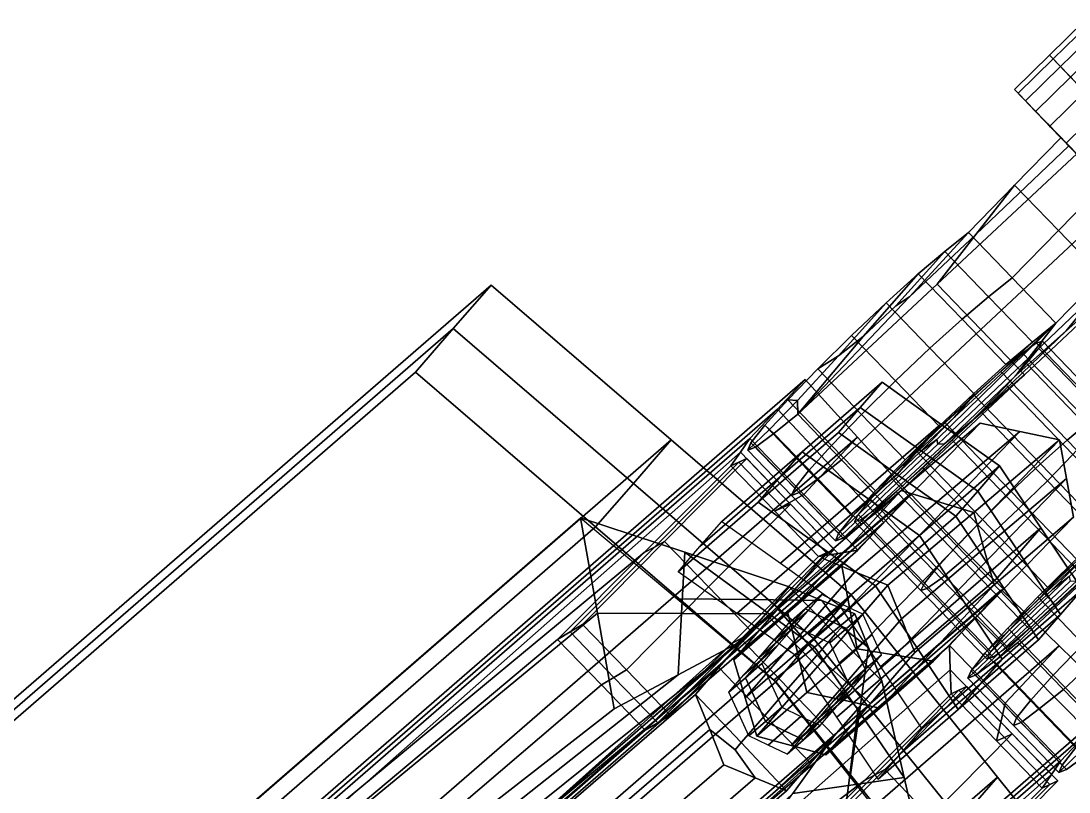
# Model space of a CAD drawing. Extents: x -1.38 to 1.31, y -1.39 to 1.48.
# Drawn here: x -0.6157 to -0.3009, y -0.3964 to -0.1646 of the extents above; entities that cross this region are included whole.
import ezdxf

# ---------------------------------------------------------------- set-up
doc = ezdxf.new("R2010")
doc.units = 0

msp = doc.modelspace()

# ---------------------------------------------------------------- linework, layer by layer
for points in [[(-0.30339, -0.17832, 0.82628), (-0.30671, -0.1749, 0.84964), (-0.29617, -0.16459, 0.84964), (-0.29286, -0.16802, 0.82628)], [(-0.30564, -0.17602, 0.87344), (-0.29511, -0.16572, 0.87344), (-0.29617, -0.16459, 0.84964), (-0.30671, -0.1749, 0.84964)], [(-0.30564, -0.17602, 0.87344), (-0.30041, -0.18147, 0.89605), (-0.28987, -0.17116, 0.89605), (-0.29511, -0.16572, 0.87344)], [(-0.30339, -0.17832, 0.82628), (-0.29286, -0.16802, 0.82628), (-0.28552, -0.1756, 0.8049), (-0.29606, -0.18591, 0.8049)], [(-0.30339, -0.17832, 0.82628), (-0.31393, -0.18862, 0.82628), (-0.31725, -0.1852, 0.84964), (-0.30671, -0.1749, 0.84964)], [(-0.30564, -0.17602, 0.87344), (-0.30671, -0.1749, 0.84964), (-0.31725, -0.1852, 0.84964), (-0.31618, -0.18633, 0.87344)], [(-0.30564, -0.17602, 0.87344), (-0.31618, -0.18633, 0.87344), (-0.31094, -0.19177, 0.89605), (-0.30041, -0.18147, 0.89605)], [(-0.30339, -0.17832, 0.82628), (-0.29606, -0.18591, 0.8049), (-0.30659, -0.19621, 0.8049), (-0.31393, -0.18862, 0.82628)], [(-0.29122, -0.191, 0.91588), (-0.30041, -0.18147, 0.89605), (-0.31094, -0.19177, 0.89605), (-0.30176, -0.20131, 0.91588)], [(-0.31127, -0.19141, 0.87205), (-0.31618, -0.18633, 0.87344), (-0.31725, -0.1852, 0.84964), (-0.31226, -0.19037, 0.85013)], [(-0.3092, -0.19352, 0.82861), (-0.31226, -0.19037, 0.85013), (-0.31725, -0.1852, 0.84964), (-0.31393, -0.18862, 0.82628)], [(-0.31127, -0.19141, 0.87205), (-0.30645, -0.19642, 0.89288), (-0.31094, -0.19177, 0.89605), (-0.31618, -0.18633, 0.87344)], [(-0.3092, -0.19352, 0.82861), (-0.31393, -0.18862, 0.82628), (-0.30659, -0.19621, 0.8049), (-0.30245, -0.20051, 0.80891)], [(-0.28507, -0.19728, 0.78705), (-0.29561, -0.20758, 0.78705), (-0.30659, -0.19621, 0.8049), (-0.29606, -0.18591, 0.8049)], [(-0.31127, -0.19141, 0.87205), (-0.31226, -0.19037, 0.85013), (-0.30727, -0.19554, 0.85062), (-0.30637, -0.19649, 0.87067)], [(-0.3092, -0.19352, 0.82861), (-0.30448, -0.19842, 0.83094), (-0.30727, -0.19554, 0.85062), (-0.31226, -0.19037, 0.85013)], [(-0.31127, -0.19141, 0.87205), (-0.30637, -0.19649, 0.87067), (-0.30196, -0.20107, 0.88972), (-0.30645, -0.19642, 0.89288)], [(-0.29799, -0.20521, 0.91115), (-0.30176, -0.20131, 0.91588), (-0.31094, -0.19177, 0.89605), (-0.30645, -0.19642, 0.89288)], [(-0.29122, -0.191, 0.91588), (-0.30176, -0.20131, 0.91588), (-0.28937, -0.21416, 0.93169), (-0.27883, -0.20385, 0.93169)], [(-0.3092, -0.19352, 0.82861), (-0.30245, -0.20051, 0.80891), (-0.2983, -0.20481, 0.81293), (-0.30448, -0.19842, 0.83094)], [(-0.29134, -0.21203, 0.82006), (-0.29225, -0.2111, 0.84266), (-0.30727, -0.19554, 0.85062), (-0.30448, -0.19842, 0.83094)], [(-0.29039, -0.21305, 0.86615), (-0.30637, -0.19649, 0.87067), (-0.30727, -0.19554, 0.85062), (-0.29225, -0.2111, 0.84266)], [(-0.29233, -0.21099, 0.79247), (-0.30245, -0.20051, 0.80891), (-0.30659, -0.19621, 0.8049), (-0.29561, -0.20758, 0.78705)], [(-0.29799, -0.20521, 0.91115), (-0.30645, -0.19642, 0.89288), (-0.30196, -0.20107, 0.88972), (-0.29422, -0.20911, 0.90642)], [(-0.29039, -0.21305, 0.86615), (-0.28597, -0.21765, 0.88891), (-0.30196, -0.20107, 0.88972), (-0.30637, -0.19649, 0.87067)], [(-0.32882, -0.22881, 0.8554), (-0.3172, -0.21394, 0.89402), (-0.30329, -0.19971, 0.9026), (-0.30093, -0.20212, 0.8531)], [(-0.30403, -0.22758, 0.89531), (-0.29013, -0.21335, 0.90389), (-0.30329, -0.19971, 0.9026), (-0.3172, -0.21394, 0.89402)], [(-0.29134, -0.21203, 0.82006), (-0.30448, -0.19842, 0.83094), (-0.2983, -0.20481, 0.81293), (-0.28905, -0.21439, 0.79789)], [(-0.29233, -0.21099, 0.79247), (-0.28905, -0.21439, 0.79789), (-0.2983, -0.20481, 0.81293), (-0.30245, -0.20051, 0.80891)], [(-0.27921, -0.22467, 0.90935), (-0.29422, -0.20911, 0.90642), (-0.30196, -0.20107, 0.88972), (-0.28597, -0.21765, 0.88891)], [(-0.29799, -0.20521, 0.91115), (-0.28658, -0.21705, 0.92571), (-0.28937, -0.21416, 0.93169), (-0.30176, -0.20131, 0.91588)], [(-0.32882, -0.22881, 0.8554), (-0.30093, -0.20212, 0.8531), (-0.29856, -0.20453, 0.8036), (-0.34045, -0.24368, 0.81679)], [(-0.32731, -0.2573, 0.81795), (-0.34045, -0.24368, 0.81679), (-0.29856, -0.20453, 0.8036), (-0.28545, -0.21812, 0.80463)], [(-0.32882, -0.22881, 0.8554), (-0.34879, -0.2475, 0.86142), (-0.3311, -0.22817, 0.88543), (-0.3172, -0.21394, 0.89402)], [(-0.30403, -0.22758, 0.89531), (-0.3172, -0.21394, 0.89402), (-0.3311, -0.22817, 0.88543), (-0.31794, -0.24181, 0.88672)], [(-0.30403, -0.22758, 0.89531), (-0.29087, -0.24122, 0.8966), (-0.27697, -0.22699, 0.90518), (-0.29013, -0.21335, 0.90389)], [(-0.32731, -0.2573, 0.81795), (-0.28545, -0.21812, 0.80463), (-0.27234, -0.23171, 0.80565), (-0.31418, -0.27092, 0.81911)], [(-0.32882, -0.22881, 0.8554), (-0.34045, -0.24368, 0.81679), (-0.38233, -0.28284, 0.82998), (-0.34879, -0.2475, 0.86142)], [(-0.3529, -0.2502, 0.87484), (-0.33819, -0.23388, 0.89727), (-0.3311, -0.22817, 0.88543), (-0.34879, -0.2475, 0.86142)], [(-0.32503, -0.24752, 0.89856), (-0.31794, -0.24181, 0.88672), (-0.3311, -0.22817, 0.88543), (-0.33819, -0.23388, 0.89727)], [(-0.30403, -0.22758, 0.89531), (-0.31794, -0.24181, 0.88672), (-0.30478, -0.25545, 0.88802), (-0.29087, -0.24122, 0.8966)], [(-0.29209, -0.24601, 0.85786), (-0.30174, -0.25773, 0.83199), (-0.27234, -0.23171, 0.80565), (-0.27465, -0.22935, 0.85542)], [(-0.32824, -0.28334, 0.83186), (-0.31418, -0.27092, 0.81911), (-0.27234, -0.23171, 0.80565), (-0.30174, -0.25773, 0.83199)], [(-0.3529, -0.2502, 0.87484), (-0.36265, -0.25946, 0.87629), (-0.34613, -0.2406, 0.90723), (-0.33819, -0.23388, 0.89727)], [(-0.32503, -0.24752, 0.89856), (-0.33819, -0.23388, 0.89727), (-0.34613, -0.2406, 0.90723), (-0.33297, -0.25424, 0.90852)], [(-0.37008, -0.26521, 0.89122), (-0.35578, -0.24931, 0.91343), (-0.34613, -0.2406, 0.90723), (-0.36265, -0.25946, 0.87629)], [(-0.34262, -0.26296, 0.91472), (-0.33297, -0.25424, 0.90852), (-0.34613, -0.2406, 0.90723), (-0.35578, -0.24931, 0.91343)], [(-0.32503, -0.24752, 0.89856), (-0.31187, -0.26117, 0.89986), (-0.30478, -0.25545, 0.88802), (-0.31794, -0.24181, 0.88672)], [(-0.29209, -0.24601, 0.85786), (-0.29087, -0.24122, 0.8966), (-0.30478, -0.25545, 0.88802), (-0.31286, -0.26578, 0.86109)], [(-0.76222, -0.49693, 1.33253), (-0.75086, -0.48386, 1.35492), (-0.47444, -0.24397, 1.0746), (-0.48579, -0.25704, 1.0522)], [(-0.69945, -0.53286, 1.3711), (-0.42035, -0.29055, 1.08804), (-0.47444, -0.24397, 1.0746), (-0.75086, -0.48386, 1.35492)], [(-0.4317, -0.30362, 1.06564), (-0.48579, -0.25704, 1.0522), (-0.47444, -0.24397, 1.0746), (-0.42035, -0.29055, 1.08804)], [(-0.32731, -0.2573, 0.81795), (-0.36917, -0.29648, 0.83128), (-0.38233, -0.28284, 0.82998), (-0.34045, -0.24368, 0.81679)], [(-0.3529, -0.2502, 0.87484), (-0.34879, -0.2475, 0.86142), (-0.38233, -0.28284, 0.82998), (-0.36265, -0.25946, 0.87629)], [(-0.32503, -0.24752, 0.89856), (-0.33297, -0.25424, 0.90852), (-0.31981, -0.26788, 0.90982), (-0.31187, -0.26117, 0.89986)], [(-0.29209, -0.24601, 0.85786), (-0.31286, -0.26578, 0.86109), (-0.31677, -0.27106, 0.84486), (-0.30174, -0.25773, 0.83199)], [(-0.37008, -0.26521, 0.89122), (-0.37635, -0.26921, 0.9129), (-0.36617, -0.25915, 0.91546), (-0.35578, -0.24931, 0.91343)], [(-0.34262, -0.26296, 0.91472), (-0.35578, -0.24931, 0.91343), (-0.36617, -0.25915, 0.91546), (-0.35301, -0.27279, 0.91675)], [(-0.34262, -0.26296, 0.91472), (-0.32945, -0.2766, 0.91602), (-0.31981, -0.26788, 0.90982), (-0.33297, -0.25424, 0.90852)], [(-0.76222, -0.49693, 1.33253), (-0.48579, -0.25704, 1.0522), (-0.49715, -0.27012, 1.02981), (-0.77358, -0.51001, 1.31014)], [(-0.4317, -0.30362, 1.06564), (-0.44306, -0.3167, 1.04325), (-0.49715, -0.27012, 1.02981), (-0.48579, -0.25704, 1.0522)], [(-0.32731, -0.2573, 0.81795), (-0.31418, -0.27092, 0.81911), (-0.35601, -0.31012, 0.83257), (-0.36917, -0.29648, 0.83128)], [(-0.34553, -0.2941, 0.89499), (-0.34057, -0.29038, 0.8838), (-0.30478, -0.25545, 0.88802), (-0.33534, -0.28376, 0.90033)], [(-0.34027, -0.29179, 0.86589), (-0.31286, -0.26578, 0.86109), (-0.30478, -0.25545, 0.88802), (-0.34057, -0.29038, 0.8838)], [(-0.32824, -0.28334, 0.83186), (-0.30174, -0.25773, 0.83199), (-0.31677, -0.27106, 0.84486), (-0.33828, -0.29166, 0.84674)], [(-0.33095, -0.27883, 0.90767), (-0.33534, -0.28376, 0.90033), (-0.30478, -0.25545, 0.88802), (-0.31187, -0.26117, 0.89986)], [(-0.37008, -0.26521, 0.89122), (-0.36265, -0.25946, 0.87629), (-0.38233, -0.28284, 0.82998), (-0.38242, -0.2787, 0.87455)], [(-0.36319, -0.28285, 0.91419), (-0.35301, -0.27279, 0.91675), (-0.36617, -0.25915, 0.91546), (-0.37635, -0.26921, 0.9129)], [(-0.33095, -0.27883, 0.90767), (-0.31187, -0.26117, 0.89986), (-0.31981, -0.26788, 0.90982), (-0.32945, -0.2766, 0.91602)], [(-0.29066, -0.28208, 0.88573), (-0.28891, -0.28154, 0.87363), (-0.30884, -0.26088, 0.87168), (-0.31059, -0.26142, 0.88378)], [(-0.28999, -0.28371, 0.86164), (-0.30992, -0.26305, 0.85968), (-0.30884, -0.26088, 0.87168), (-0.28891, -0.28154, 0.87363)], [(-0.34262, -0.26296, 0.91472), (-0.35301, -0.27279, 0.91675), (-0.33985, -0.28643, 0.91804), (-0.32945, -0.2766, 0.91602)], [(-0.29066, -0.28208, 0.88573), (-0.31059, -0.26142, 0.88378), (-0.31487, -0.2645, 0.89482), (-0.29494, -0.28516, 0.89678)], [(-0.28999, -0.28371, 0.86164), (-0.29366, -0.28827, 0.85089), (-0.31359, -0.26761, 0.84894), (-0.30992, -0.26305, 0.85968)], [(-0.37008, -0.26521, 0.89122), (-0.38242, -0.2787, 0.87455), (-0.38536, -0.27853, 0.90622), (-0.37635, -0.26921, 0.9129)], [(-0.34027, -0.29179, 0.86589), (-0.33828, -0.29166, 0.84674), (-0.31677, -0.27106, 0.84486), (-0.31286, -0.26578, 0.86109)], [(-0.30144, -0.29059, 0.90561), (-0.29494, -0.28516, 0.89678), (-0.31487, -0.2645, 0.89482), (-0.32137, -0.26993, 0.90365)], [(-0.72216, -0.55901, 1.32632), (-0.77358, -0.51001, 1.31014), (-0.49715, -0.27012, 1.02981), (-0.44306, -0.3167, 1.04325)], [(-0.36319, -0.28285, 0.91419), (-0.37635, -0.26921, 0.9129), (-0.38536, -0.27853, 0.90622), (-0.37219, -0.29217, 0.90752)], [(-0.30144, -0.29059, 0.90561), (-0.32137, -0.26993, 0.90365), (-0.32937, -0.27709, 0.90953), (-0.30944, -0.29775, 0.91148)], [(-0.29968, -0.29487, 0.84253), (-0.31961, -0.27421, 0.84057), (-0.31359, -0.26761, 0.84894), (-0.29366, -0.28827, 0.85089)], [(-0.59106, -0.45728, 1.11426), (-0.58402, -0.44955, 1.12425), (-0.38007, -0.2724, 0.91738), (-0.3884, -0.28126, 0.90871)], [(-0.56811, -0.46661, 1.12598), (-0.36439, -0.28967, 0.91935), (-0.38007, -0.2724, 0.91738), (-0.58402, -0.44955, 1.12425)], [(-0.37246, -0.2983, 0.91049), (-0.3884, -0.28126, 0.90871), (-0.38007, -0.2724, 0.91738), (-0.36439, -0.28967, 0.91935)], [(-0.38764, -0.30167, 1.04424), (-0.38106, -0.2941, 1.05721), (-0.35698, -0.27318, 1.03278), (-0.36356, -0.28075, 1.01982)], [(-0.36343, -0.30668, 1.06382), (-0.33935, -0.28576, 1.03939), (-0.35698, -0.27318, 1.03278), (-0.38106, -0.2941, 1.05721)], [(-0.34592, -0.29333, 1.02643), (-0.36356, -0.28075, 1.01982), (-0.35698, -0.27318, 1.03278), (-0.33935, -0.28576, 1.03939)], [(-0.36319, -0.28285, 0.91419), (-0.35003, -0.2965, 0.91549), (-0.33985, -0.28643, 0.91804), (-0.35301, -0.27279, 0.91675)], [(-0.32824, -0.28334, 0.83186), (-0.36317, -0.31589, 0.8446), (-0.35601, -0.31012, 0.83257), (-0.31418, -0.27092, 0.81911)], [(-0.33095, -0.27883, 0.90767), (-0.32945, -0.2766, 0.91602), (-0.33985, -0.28643, 0.91804), (-0.35003, -0.2965, 0.91549)], [(-0.29968, -0.29487, 0.84253), (-0.30737, -0.30279, 0.83724), (-0.3273, -0.28213, 0.83528), (-0.31961, -0.27421, 0.84057)], [(-0.37906, -0.29978, 0.89718), (-0.37219, -0.29217, 0.90752), (-0.38536, -0.27853, 0.90622), (-0.39222, -0.28614, 0.89589)], [(-0.39086, -0.28737, 0.86895), (-0.39222, -0.28614, 0.89589), (-0.38536, -0.27853, 0.90622), (-0.38242, -0.2787, 0.87455)], [(-0.39086, -0.28737, 0.86895), (-0.38242, -0.2787, 0.87455), (-0.38233, -0.28284, 0.82998), (-0.38949, -0.2886, 0.84201)], [(-0.33095, -0.27883, 0.90767), (-0.35003, -0.2965, 0.91549), (-0.35903, -0.30582, 0.90881), (-0.33534, -0.28376, 0.90033)], [(-0.31821, -0.306, 0.91367), (-0.30944, -0.29775, 0.91148), (-0.32937, -0.27709, 0.90953), (-0.33814, -0.28534, 0.91171)], [(-0.59106, -0.45728, 1.11426), (-0.3884, -0.28126, 0.90871), (-0.39674, -0.29013, 0.90003), (-0.5981, -0.46502, 1.10427)], [(-0.37246, -0.2983, 0.91049), (-0.38054, -0.30693, 0.90162), (-0.39674, -0.29013, 0.90003), (-0.3884, -0.28126, 0.90871)], [(-0.38764, -0.30167, 1.04424), (-0.36356, -0.28075, 1.01982), (-0.37013, -0.28832, 1.00685), (-0.39421, -0.30924, 1.03128)], [(-0.37633, -0.30225, 0.84331), (-0.38949, -0.2886, 0.84201), (-0.38233, -0.28284, 0.82998), (-0.36917, -0.29648, 0.83128)], [(-0.36319, -0.28285, 0.91419), (-0.37219, -0.29217, 0.90752), (-0.35903, -0.30582, 0.90881), (-0.35003, -0.2965, 0.91549)], [(-0.34592, -0.29333, 1.02643), (-0.3525, -0.3009, 1.01347), (-0.37013, -0.28832, 1.00685), (-0.36356, -0.28075, 1.01982)], [(-0.31604, -0.31129, 0.8357), (-0.33596, -0.29063, 0.83375), (-0.3273, -0.28213, 0.83528), (-0.30737, -0.30279, 0.83724)], [(-0.39086, -0.28737, 0.86895), (-0.39734, -0.29363, 0.86888), (-0.3964, -0.29138, 0.88305), (-0.39222, -0.28614, 0.89589)], [(-0.37906, -0.29978, 0.89718), (-0.39222, -0.28614, 0.89589), (-0.3964, -0.29138, 0.88305), (-0.38324, -0.30503, 0.88434)], [(-0.32824, -0.28334, 0.83186), (-0.33828, -0.29166, 0.84674), (-0.36871, -0.32003, 0.85733), (-0.36317, -0.31589, 0.8446)], [(-0.3683, -0.32413, 0.93976), (-0.35127, -0.30576, 0.96014), (-0.3275, -0.28545, 0.93218), (-0.34832, -0.30692, 0.91755)], [(-0.34553, -0.2941, 0.89499), (-0.33534, -0.28376, 0.90033), (-0.35903, -0.30582, 0.90881), (-0.3659, -0.31342, 0.89847)], [(-0.36343, -0.30668, 1.06382), (-0.3458, -0.31925, 1.07044), (-0.32172, -0.29834, 1.04601), (-0.33935, -0.28576, 1.03939)], [(-0.34038, -0.30907, 0.96438), (-0.3156, -0.28799, 0.93441), (-0.3275, -0.28545, 0.93218), (-0.35127, -0.30576, 0.96014)], [(-0.34121, -0.31443, 0.91604), (-0.34832, -0.30692, 0.91755), (-0.3275, -0.28545, 0.93218), (-0.3156, -0.28799, 0.93441)], [(-0.31821, -0.306, 0.91367), (-0.33814, -0.28534, 0.91171), (-0.3468, -0.29385, 0.91018), (-0.32687, -0.3145, 0.91214)], [(-0.34592, -0.29333, 1.02643), (-0.33935, -0.28576, 1.03939), (-0.32172, -0.29834, 1.04601), (-0.32829, -0.30591, 1.03304)], [(-0.30144, -0.29059, 0.90561), (-0.28151, -0.31125, 0.90756), (-0.27501, -0.30581, 0.89874), (-0.29494, -0.28516, 0.89678)], [(-0.39086, -0.28737, 0.86895), (-0.38949, -0.2886, 0.84201), (-0.39503, -0.29274, 0.85475), (-0.39734, -0.29363, 0.86888)], [(-0.37633, -0.30225, 0.84331), (-0.38187, -0.30638, 0.85604), (-0.39503, -0.29274, 0.85475), (-0.38949, -0.2886, 0.84201)], [(-0.37658, -0.32182, 1.03789), (-0.39421, -0.30924, 1.03128), (-0.37013, -0.28832, 1.00685), (-0.3525, -0.3009, 1.01347)], [(-0.34121, -0.31443, 0.91604), (-0.3156, -0.28799, 0.93441), (-0.3037, -0.29053, 0.93664), (-0.3341, -0.32195, 0.91452)], [(-0.34038, -0.30907, 0.96438), (-0.32949, -0.31238, 0.96862), (-0.3037, -0.29053, 0.93664), (-0.3156, -0.28799, 0.93441)], [(-0.69945, -0.53286, 1.3711), (-0.64804, -0.58186, 1.38728), (-0.36626, -0.33713, 1.10148), (-0.42035, -0.29055, 1.08804)], [(-0.51327, -0.39471, 0.98266), (-0.5981, -0.46502, 1.10427), (-0.39674, -0.29013, 0.90003), (-0.39958, -0.29422, 0.88575)], [(-0.56811, -0.46661, 1.12598), (-0.55219, -0.48367, 1.12771), (-0.34871, -0.30694, 0.92132), (-0.36439, -0.28967, 0.91935)], [(-0.4317, -0.30362, 1.06564), (-0.42035, -0.29055, 1.08804), (-0.36626, -0.33713, 1.10148), (-0.37761, -0.35021, 1.07908)], [(-0.38489, -0.30944, 0.88719), (-0.39958, -0.29422, 0.88575), (-0.39674, -0.29013, 0.90003), (-0.38054, -0.30693, 0.90162)], [(-0.38418, -0.30727, 0.87017), (-0.38324, -0.30503, 0.88434), (-0.3964, -0.29138, 0.88305), (-0.39734, -0.29363, 0.86888)], [(-0.38418, -0.30727, 0.87017), (-0.39734, -0.29363, 0.86888), (-0.39503, -0.29274, 0.85475), (-0.38187, -0.30638, 0.85604)], [(-0.37906, -0.29978, 0.89718), (-0.3659, -0.31342, 0.89847), (-0.35903, -0.30582, 0.90881), (-0.37219, -0.29217, 0.90752)], [(-0.37246, -0.2983, 0.91049), (-0.36439, -0.28967, 0.91935), (-0.34871, -0.30694, 0.92132), (-0.35652, -0.31533, 0.91226)], [(-0.34027, -0.29179, 0.86589), (-0.34057, -0.29038, 0.8838), (-0.37008, -0.31867, 0.88564), (-0.37101, -0.32091, 0.87147)], [(-0.34027, -0.29179, 0.86589), (-0.37101, -0.32091, 0.87147), (-0.36871, -0.32003, 0.85733), (-0.33828, -0.29166, 0.84674)], [(-0.34553, -0.2941, 0.89499), (-0.3659, -0.31342, 0.89847), (-0.37008, -0.31867, 0.88564), (-0.34057, -0.29038, 0.8838)], [(-0.31604, -0.31129, 0.8357), (-0.3248, -0.31954, 0.83789), (-0.34473, -0.29888, 0.83593), (-0.33596, -0.29063, 0.83375)], [(-0.32732, -0.32866, 0.91742), (-0.3341, -0.32195, 0.91452), (-0.3037, -0.29053, 0.93664), (-0.30163, -0.30214, 0.93582)], [(-0.32641, -0.32322, 0.9659), (-0.30163, -0.30214, 0.93582), (-0.3037, -0.29053, 0.93664), (-0.32949, -0.31238, 0.96862)], [(-0.30144, -0.29059, 0.90561), (-0.30944, -0.29775, 0.91148), (-0.28951, -0.31841, 0.91344), (-0.28151, -0.31125, 0.90756)], [(-0.51327, -0.39471, 0.98266), (-0.39958, -0.29422, 0.88575), (-0.40241, -0.2983, 0.87148), (-0.42845, -0.32441, 0.86105)], [(-0.38764, -0.30167, 1.04424), (-0.41172, -0.32259, 1.06867), (-0.40515, -0.31502, 1.08164), (-0.38106, -0.2941, 1.05721)], [(-0.36343, -0.30668, 1.06382), (-0.38106, -0.2941, 1.05721), (-0.40515, -0.31502, 1.08164), (-0.38752, -0.3276, 1.08825)], [(-0.38489, -0.30944, 0.88719), (-0.38925, -0.31195, 0.87277), (-0.40241, -0.2983, 0.87148), (-0.39958, -0.29422, 0.88575)], [(-0.33456, -0.32242, 0.90685), (-0.32687, -0.3145, 0.91214), (-0.3468, -0.29385, 0.91018), (-0.35449, -0.30176, 0.90489)], [(-0.34592, -0.29333, 1.02643), (-0.32829, -0.30591, 1.03304), (-0.33487, -0.31348, 1.02008), (-0.3525, -0.3009, 1.01347)], [(-0.29968, -0.29487, 0.84253), (-0.27976, -0.31553, 0.84449), (-0.28744, -0.32345, 0.8392), (-0.30737, -0.30279, 0.83724)], [(-0.42539, -0.32275, 0.84743), (-0.42845, -0.32441, 0.86105), (-0.40241, -0.2983, 0.87148), (-0.40004, -0.29723, 0.85866)], [(-0.42539, -0.32275, 0.84743), (-0.40004, -0.29723, 0.85866), (-0.39768, -0.29616, 0.84585), (-0.42233, -0.32109, 0.83381)], [(-0.40917, -0.33473, 0.83511), (-0.42233, -0.32109, 0.83381), (-0.39768, -0.29616, 0.84585), (-0.38452, -0.30981, 0.84714)], [(-0.38688, -0.31088, 0.85996), (-0.40004, -0.29723, 0.85866), (-0.40241, -0.2983, 0.87148), (-0.38925, -0.31195, 0.87277)], [(-0.38688, -0.31088, 0.85996), (-0.38452, -0.30981, 0.84714), (-0.39768, -0.29616, 0.84585), (-0.40004, -0.29723, 0.85866)], [(-0.37246, -0.2983, 0.91049), (-0.35652, -0.31533, 0.91226), (-0.36433, -0.32372, 0.90321), (-0.38054, -0.30693, 0.90162)], [(-0.37633, -0.30225, 0.84331), (-0.36917, -0.29648, 0.83128), (-0.35601, -0.31012, 0.83257), (-0.36317, -0.31589, 0.8446)], [(-0.3328, -0.3267, 0.84377), (-0.35273, -0.30604, 0.84181), (-0.34473, -0.29888, 0.83593), (-0.3248, -0.31954, 0.83789)], [(-0.33338, -0.33783, 1.06677), (-0.3093, -0.31691, 1.04235), (-0.32172, -0.29834, 1.04601), (-0.3458, -0.31925, 1.07044)], [(-0.31587, -0.32448, 1.02938), (-0.32829, -0.30591, 1.03304), (-0.32172, -0.29834, 1.04601), (-0.3093, -0.31691, 1.04235)], [(-0.31821, -0.306, 0.91367), (-0.29828, -0.32666, 0.91563), (-0.28951, -0.31841, 0.91344), (-0.30944, -0.29775, 0.91148)], [(-0.30573, -0.33535, 0.89889), (-0.29554, -0.32502, 0.90424), (-0.26499, -0.29671, 0.89193), (-0.30078, -0.33163, 0.88771)], [(-0.38764, -0.30167, 1.04424), (-0.39421, -0.30924, 1.03128), (-0.4183, -0.33016, 1.05571), (-0.41172, -0.32259, 1.06867)], [(-0.37906, -0.29978, 0.89718), (-0.38324, -0.30503, 0.88434), (-0.37008, -0.31867, 0.88564), (-0.3659, -0.31342, 0.89847)], [(-0.37658, -0.32182, 1.03789), (-0.3525, -0.3009, 1.01347), (-0.33487, -0.31348, 1.02008), (-0.35895, -0.33439, 1.04451)], [(-0.33456, -0.32242, 0.90685), (-0.35449, -0.30176, 0.90489), (-0.36051, -0.30836, 0.89653), (-0.34058, -0.32902, 0.89848)], [(-0.32732, -0.32866, 0.91742), (-0.30163, -0.30214, 0.93582), (-0.29955, -0.31375, 0.935), (-0.32053, -0.33538, 0.92032)], [(-0.32641, -0.32322, 0.9659), (-0.32334, -0.33407, 0.96318), (-0.29955, -0.31375, 0.935), (-0.30163, -0.30214, 0.93582)], [(-0.4317, -0.30362, 1.06564), (-0.37761, -0.35021, 1.07908), (-0.38897, -0.36328, 1.05669), (-0.44306, -0.3167, 1.04325)], [(-0.38418, -0.30727, 0.87017), (-0.37101, -0.32091, 0.87147), (-0.37008, -0.31867, 0.88564), (-0.38324, -0.30503, 0.88434)], [(-0.37633, -0.30225, 0.84331), (-0.36317, -0.31589, 0.8446), (-0.36871, -0.32003, 0.85733), (-0.38187, -0.30638, 0.85604)], [(-0.31604, -0.31129, 0.8357), (-0.30737, -0.30279, 0.83724), (-0.28744, -0.32345, 0.8392), (-0.29611, -0.33195, 0.83766)], [(-0.55894, -0.49114, 1.11758), (-0.35652, -0.31533, 0.91226), (-0.34871, -0.30694, 0.92132), (-0.55219, -0.48367, 1.12771)], [(-0.3683, -0.32413, 0.93976), (-0.38828, -0.34134, 0.96197), (-0.37503, -0.32608, 0.98811), (-0.35127, -0.30576, 0.96014)], [(-0.36343, -0.30668, 1.06382), (-0.38752, -0.3276, 1.08825), (-0.36988, -0.34017, 1.09486), (-0.3458, -0.31925, 1.07044)], [(-0.3683, -0.32413, 0.93976), (-0.34832, -0.30692, 0.91755), (-0.36914, -0.32838, 0.90293), (-0.38534, -0.34249, 0.91939)], [(-0.38489, -0.30944, 0.88719), (-0.38054, -0.30693, 0.90162), (-0.36433, -0.32372, 0.90321), (-0.37021, -0.32466, 0.88864)], [(-0.38418, -0.30727, 0.87017), (-0.38187, -0.30638, 0.85604), (-0.36871, -0.32003, 0.85733), (-0.37101, -0.32091, 0.87147)], [(-0.34038, -0.30907, 0.96438), (-0.35127, -0.30576, 0.96014), (-0.37503, -0.32608, 0.98811), (-0.36515, -0.33015, 0.99436)], [(-0.34121, -0.31443, 0.91604), (-0.36681, -0.34087, 0.89767), (-0.36914, -0.32838, 0.90293), (-0.34832, -0.30692, 0.91755)], [(-0.34425, -0.33358, 0.88774), (-0.34058, -0.32902, 0.89848), (-0.36051, -0.30836, 0.89653), (-0.36418, -0.31292, 0.88578)], [(-0.3328, -0.3267, 0.84377), (-0.3393, -0.33214, 0.8526), (-0.35923, -0.31148, 0.85064), (-0.35273, -0.30604, 0.84181)], [(-0.31587, -0.32448, 1.02938), (-0.32245, -0.33205, 1.01642), (-0.33487, -0.31348, 1.02008), (-0.32829, -0.30591, 1.03304)], [(-0.31821, -0.306, 0.91367), (-0.32687, -0.3145, 0.91214), (-0.30695, -0.33516, 0.91409), (-0.29828, -0.32666, 0.91563)], [(-0.37658, -0.32182, 1.03789), (-0.40066, -0.34274, 1.06232), (-0.4183, -0.33016, 1.05571), (-0.39421, -0.30924, 1.03128)], [(-0.40917, -0.33473, 0.83511), (-0.38452, -0.30981, 0.84714), (-0.37136, -0.32345, 0.84843), (-0.39601, -0.34837, 0.8364)], [(-0.38489, -0.30944, 0.88719), (-0.37021, -0.32466, 0.88864), (-0.37609, -0.32559, 0.87406), (-0.38925, -0.31195, 0.87277)], [(-0.38688, -0.31088, 0.85996), (-0.38925, -0.31195, 0.87277), (-0.37609, -0.32559, 0.87406), (-0.37372, -0.32452, 0.86125)], [(-0.38688, -0.31088, 0.85996), (-0.37372, -0.32452, 0.86125), (-0.37136, -0.32345, 0.84843), (-0.38452, -0.30981, 0.84714)], [(-0.34038, -0.30907, 0.96438), (-0.36515, -0.33015, 0.99436), (-0.35527, -0.33422, 1.00061), (-0.32949, -0.31238, 0.96862)], [(-0.34358, -0.33521, 0.86364), (-0.36351, -0.31456, 0.86169), (-0.35923, -0.31148, 0.85064), (-0.3393, -0.33214, 0.8526)], [(-0.31604, -0.31129, 0.8357), (-0.29611, -0.33195, 0.83766), (-0.30488, -0.3402, 0.83985), (-0.3248, -0.31954, 0.83789)], [(-0.68677, -0.54411, 1.26459), (-0.69579, -0.52944, 1.29595), (-0.44756, -0.31395, 1.04403), (-0.44253, -0.34264, 1.02299)], [(-0.41724, -0.34271, 1.00365), (-0.44253, -0.34264, 1.02299), (-0.44756, -0.31395, 1.04403), (-0.41625, -0.32432, 1.02109)], [(-0.3968, -0.33855, 1.02737), (-0.41625, -0.32432, 1.02109), (-0.44756, -0.31395, 1.04403), (-0.41853, -0.33833, 1.05033)], [(-0.34121, -0.31443, 0.91604), (-0.3341, -0.32195, 0.91452), (-0.36449, -0.35336, 0.8924), (-0.36681, -0.34087, 0.89767)], [(-0.34425, -0.33358, 0.88774), (-0.36418, -0.31292, 0.88578), (-0.36526, -0.3151, 0.87378), (-0.34533, -0.33576, 0.87574)], [(-0.34358, -0.33521, 0.86364), (-0.34533, -0.33576, 0.87574), (-0.36526, -0.3151, 0.87378), (-0.36351, -0.31456, 0.86169)], [(-0.34653, -0.35297, 1.04085), (-0.35895, -0.33439, 1.04451), (-0.33487, -0.31348, 1.02008), (-0.32245, -0.33205, 1.01642)], [(-0.32641, -0.32322, 0.9659), (-0.32949, -0.31238, 0.96862), (-0.35527, -0.33422, 1.00061), (-0.3512, -0.34431, 0.99599)], [(-0.34053, -0.35259, 0.94264), (-0.32053, -0.33538, 0.92032), (-0.29955, -0.31375, 0.935), (-0.32334, -0.33407, 0.96318)], [(-0.33456, -0.32242, 0.90685), (-0.31463, -0.34308, 0.9088), (-0.30695, -0.33516, 0.91409), (-0.32687, -0.3145, 0.91214)], [(-0.28845, -0.32459, 0.83577), (-0.27438, -0.31217, 0.82302), (-0.31622, -0.35138, 0.83648), (-0.32337, -0.35714, 0.84851)], [(-0.2607, -0.32636, 0.82449), (-0.30256, -0.36554, 0.83782), (-0.31622, -0.35138, 0.83648), (-0.27438, -0.31217, 0.82302)], [(-0.72216, -0.55901, 1.32632), (-0.44306, -0.3167, 1.04325), (-0.38897, -0.36328, 1.05669), (-0.67075, -0.60801, 1.3425)], [(-0.55894, -0.49114, 1.11758), (-0.56569, -0.49861, 1.10745), (-0.36433, -0.32372, 0.90321), (-0.35652, -0.31533, 0.91226)], [(-0.33338, -0.33783, 1.06677), (-0.32096, -0.35641, 1.06311), (-0.29688, -0.33549, 1.03868), (-0.3093, -0.31691, 1.04235)], [(-0.31587, -0.32448, 1.02938), (-0.3093, -0.31691, 1.04235), (-0.29688, -0.33549, 1.03868), (-0.30345, -0.34306, 1.02572)], [(-0.29115, -0.32009, 0.91158), (-0.31023, -0.33775, 0.91939), (-0.30005, -0.32769, 0.92195), (-0.28966, -0.31785, 0.91992)], [(-0.42539, -0.32275, 0.84743), (-0.42233, -0.32109, 0.83381), (-0.44698, -0.34601, 0.82178), (-0.45073, -0.34826, 0.8362)], [(-0.40917, -0.33473, 0.83511), (-0.43382, -0.35965, 0.82307), (-0.44698, -0.34601, 0.82178), (-0.42233, -0.32109, 0.83381)], [(-0.33338, -0.33783, 1.06677), (-0.3458, -0.31925, 1.07044), (-0.36988, -0.34017, 1.09486), (-0.35746, -0.35875, 1.0912)], [(-0.3328, -0.3267, 0.84377), (-0.3248, -0.31954, 0.83789), (-0.30488, -0.3402, 0.83985), (-0.31287, -0.34736, 0.84573)], [(-0.29115, -0.32009, 0.91158), (-0.29554, -0.32502, 0.90424), (-0.31924, -0.34707, 0.91272), (-0.31023, -0.33775, 0.91939)], [(-0.48391, -0.42515, 0.98554), (-0.37021, -0.32466, 0.88864), (-0.36433, -0.32372, 0.90321), (-0.56569, -0.49861, 1.10745)], [(-0.42539, -0.32275, 0.84743), (-0.45073, -0.34826, 0.8362), (-0.45448, -0.35051, 0.85063), (-0.42845, -0.32441, 0.86105)], [(-0.3683, -0.32413, 0.93976), (-0.38534, -0.34249, 0.91939), (-0.40153, -0.3566, 0.93584), (-0.38828, -0.34134, 0.96197)], [(-0.37658, -0.32182, 1.03789), (-0.35895, -0.33439, 1.04451), (-0.38303, -0.35531, 1.06894), (-0.40066, -0.34274, 1.06232)], [(-0.39907, -0.35003, 0.85002), (-0.39601, -0.34837, 0.8364), (-0.37136, -0.32345, 0.84843), (-0.37372, -0.32452, 0.86125)], [(-0.32732, -0.32866, 0.91742), (-0.35301, -0.35519, 0.89902), (-0.36449, -0.35336, 0.8924), (-0.3341, -0.32195, 0.91452)], [(-0.32641, -0.32322, 0.9659), (-0.3512, -0.34431, 0.99599), (-0.34713, -0.35439, 0.99136), (-0.32334, -0.33407, 0.96318)], [(-0.33456, -0.32242, 0.90685), (-0.34058, -0.32902, 0.89848), (-0.32065, -0.34968, 0.90044), (-0.31463, -0.34308, 0.9088)], [(-0.51327, -0.39471, 0.98266), (-0.42845, -0.32441, 0.86105), (-0.45448, -0.35051, 0.85063), (-0.62697, -0.49521, 1.07956)], [(-0.48391, -0.42515, 0.98554), (-0.40213, -0.35169, 0.86364), (-0.37609, -0.32559, 0.87406), (-0.37021, -0.32466, 0.88864)], [(-0.41724, -0.34271, 1.00365), (-0.41625, -0.32432, 1.02109), (-0.38494, -0.33468, 0.99816), (-0.39196, -0.34277, 0.98431)], [(-0.3968, -0.33855, 1.02737), (-0.37506, -0.33876, 1.00441), (-0.38494, -0.33468, 0.99816), (-0.41625, -0.32432, 1.02109)], [(-0.39907, -0.35003, 0.85002), (-0.37372, -0.32452, 0.86125), (-0.37609, -0.32559, 0.87406), (-0.40213, -0.35169, 0.86364)], [(-0.38162, -0.34911, 0.96188), (-0.36515, -0.33015, 0.99436), (-0.37503, -0.32608, 0.98811), (-0.38828, -0.34134, 0.96197)], [(-0.3328, -0.3267, 0.84377), (-0.31287, -0.34736, 0.84573), (-0.31938, -0.35279, 0.85455), (-0.3393, -0.33214, 0.8526)], [(-0.28845, -0.32459, 0.83577), (-0.32337, -0.35714, 0.84851), (-0.32891, -0.36128, 0.86124), (-0.29849, -0.33292, 0.85065)], [(-0.30573, -0.33535, 0.89889), (-0.32611, -0.35468, 0.90238), (-0.31924, -0.34707, 0.91272), (-0.29554, -0.32502, 0.90424)], [(-0.31587, -0.32448, 1.02938), (-0.30345, -0.34306, 1.02572), (-0.31003, -0.35063, 1.01276), (-0.32245, -0.33205, 1.01642)], [(-0.2607, -0.32636, 0.82449), (-0.24701, -0.34055, 0.82597), (-0.28889, -0.3797, 0.83916), (-0.30256, -0.36554, 0.83782)], [(-0.38245, -0.35447, 0.91354), (-0.38534, -0.34249, 0.91939), (-0.36914, -0.32838, 0.90293), (-0.36681, -0.34087, 0.89767)], [(-0.38162, -0.34911, 0.96188), (-0.37495, -0.35689, 0.96179), (-0.35527, -0.33422, 1.00061), (-0.36515, -0.33015, 0.99436)], [(-0.32732, -0.32866, 0.91742), (-0.32053, -0.33538, 0.92032), (-0.34152, -0.35701, 0.90565), (-0.35301, -0.35519, 0.89902)], [(-0.34425, -0.33358, 0.88774), (-0.32432, -0.35424, 0.88969), (-0.32065, -0.34968, 0.90044), (-0.34058, -0.32902, 0.89848)], [(-0.29657, -0.35191, 0.92074), (-0.28639, -0.34185, 0.92329), (-0.30005, -0.32769, 0.92195), (-0.31023, -0.33775, 0.91939)], [(-0.34653, -0.35297, 1.04085), (-0.32245, -0.33205, 1.01642), (-0.31003, -0.35063, 1.01276), (-0.33411, -0.37155, 1.03718)], [(-0.34425, -0.33358, 0.88774), (-0.34533, -0.33576, 0.87574), (-0.3254, -0.35641, 0.8777), (-0.32432, -0.35424, 0.88969)], [(-0.34358, -0.33521, 0.86364), (-0.3393, -0.33214, 0.8526), (-0.31938, -0.35279, 0.85455), (-0.32365, -0.35587, 0.8656)], [(-0.30048, -0.33304, 0.8698), (-0.33122, -0.36217, 0.87538), (-0.33029, -0.35992, 0.88954), (-0.30078, -0.33163, 0.88771)], [(-0.30048, -0.33304, 0.8698), (-0.29849, -0.33292, 0.85065), (-0.32891, -0.36128, 0.86124), (-0.33122, -0.36217, 0.87538)], [(-0.30573, -0.33535, 0.89889), (-0.30078, -0.33163, 0.88771), (-0.33029, -0.35992, 0.88954), (-0.32611, -0.35468, 0.90238)], [(-0.53132, -0.51977, 1.12029), (-0.52457, -0.5123, 1.13042), (-0.32109, -0.33557, 0.92403), (-0.3289, -0.34396, 0.91498)], [(-0.50758, -0.52936, 1.13193), (-0.30386, -0.35241, 0.92529), (-0.32109, -0.33557, 0.92403), (-0.52457, -0.5123, 1.13042)], [(-0.40917, -0.33473, 0.83511), (-0.39601, -0.34837, 0.8364), (-0.42066, -0.37329, 0.82436), (-0.43382, -0.35965, 0.82307)], [(-0.37808, -0.35701, 0.9858), (-0.39196, -0.34277, 0.98431), (-0.38494, -0.33468, 0.99816), (-0.37099, -0.34884, 0.99978)], [(-0.36905, -0.34684, 1.00341), (-0.37099, -0.34884, 0.99978), (-0.38494, -0.33468, 0.99816), (-0.37506, -0.33876, 1.00441)], [(-0.34653, -0.35297, 1.04085), (-0.37061, -0.37389, 1.06527), (-0.38303, -0.35531, 1.06894), (-0.35895, -0.33439, 1.04451)], [(-0.36774, -0.36335, 0.96338), (-0.3512, -0.34431, 0.99599), (-0.35527, -0.33422, 1.00061), (-0.37495, -0.35689, 0.96179)], [(-0.34053, -0.35259, 0.94264), (-0.32334, -0.33407, 0.96318), (-0.34713, -0.35439, 0.99136), (-0.36053, -0.36981, 0.96496)], [(-0.34053, -0.35259, 0.94264), (-0.35772, -0.37112, 0.9221), (-0.34152, -0.35701, 0.90565), (-0.32053, -0.33538, 0.92032)], [(-0.34358, -0.33521, 0.86364), (-0.32365, -0.35587, 0.8656), (-0.3254, -0.35641, 0.8777), (-0.34533, -0.33576, 0.87574)], [(-0.31193, -0.36104, 0.91643), (-0.3289, -0.34396, 0.91498), (-0.32109, -0.33557, 0.92403), (-0.30386, -0.35241, 0.92529)], [(-0.32753, -0.36398, 1.05015), (-0.30345, -0.34306, 1.02572), (-0.29688, -0.33549, 1.03868), (-0.32096, -0.35641, 1.06311)], [(-0.60142, -0.63423, 1.38095), (-0.3223, -0.3919, 1.09792), (-0.36626, -0.33713, 1.10148), (-0.64804, -0.58186, 1.38728)], [(-0.3968, -0.33855, 1.02737), (-0.41853, -0.33833, 1.05033), (-0.38951, -0.36272, 1.05664), (-0.37734, -0.35278, 1.03365)], [(-0.3968, -0.33855, 1.02737), (-0.37734, -0.35278, 1.03365), (-0.36518, -0.34283, 1.01066), (-0.37506, -0.33876, 1.00441)], [(-0.38459, -0.34652, 0.97477), (-0.3801, -0.34135, 0.98362), (-0.37515, -0.33704, 0.9786), (-0.37964, -0.34221, 0.96974)], [(-0.37392, -0.34428, 0.9872), (-0.36897, -0.33998, 0.98218), (-0.37515, -0.33704, 0.9786), (-0.3801, -0.34135, 0.98362)], [(-0.33365, -0.40497, 1.07553), (-0.37761, -0.35021, 1.07908), (-0.36626, -0.33713, 1.10148), (-0.3223, -0.3919, 1.09792)], [(-0.36905, -0.34684, 1.00341), (-0.37506, -0.33876, 1.00441), (-0.36518, -0.34283, 1.01066), (-0.36111, -0.35291, 1.00604)], [(-0.37392, -0.34428, 0.9872), (-0.36774, -0.34721, 0.99079), (-0.36279, -0.34291, 0.98576), (-0.36897, -0.33998, 0.98218)], [(-0.33338, -0.33783, 1.06677), (-0.35746, -0.35875, 1.0912), (-0.34504, -0.37733, 1.08754), (-0.32096, -0.35641, 1.06311)], [(-0.29657, -0.35191, 0.92074), (-0.31023, -0.33775, 0.91939), (-0.31924, -0.34707, 0.91272), (-0.30558, -0.36123, 0.91406)], [(-0.68677, -0.54411, 1.26459), (-0.44253, -0.34264, 1.02299), (-0.43749, -0.37134, 1.00195), (-0.67774, -0.55878, 1.23324)], [(-0.41724, -0.34271, 1.00365), (-0.41824, -0.3611, 0.9862), (-0.43749, -0.37134, 1.00195), (-0.44253, -0.34264, 1.02299)], [(-0.41724, -0.34271, 1.00365), (-0.39196, -0.34277, 0.98431), (-0.39898, -0.35086, 0.97046), (-0.41824, -0.3611, 0.9862)], [(-0.38162, -0.34911, 0.96188), (-0.38828, -0.34134, 0.96197), (-0.40153, -0.3566, 0.93584), (-0.39809, -0.36808, 0.92941)], [(-0.38245, -0.35447, 0.91354), (-0.39809, -0.36808, 0.92941), (-0.40153, -0.3566, 0.93584), (-0.38534, -0.34249, 0.91939)], [(-0.37808, -0.35701, 0.9858), (-0.38517, -0.36517, 0.97181), (-0.39898, -0.35086, 0.97046), (-0.39196, -0.34277, 0.98431)], [(-0.38459, -0.34652, 0.97477), (-0.38955, -0.35082, 0.97979), (-0.38506, -0.34565, 0.98865), (-0.3801, -0.34135, 0.98362)], [(-0.38459, -0.34652, 0.97477), (-0.37964, -0.34221, 0.96974), (-0.38413, -0.34738, 0.96089), (-0.38908, -0.35168, 0.96592)], [(-0.37392, -0.34428, 0.9872), (-0.3801, -0.34135, 0.98362), (-0.38506, -0.34565, 0.98865), (-0.37888, -0.34858, 0.99223)], [(-0.38245, -0.35447, 0.91354), (-0.36681, -0.34087, 0.89767), (-0.36449, -0.35336, 0.8924), (-0.37956, -0.36646, 0.90769)], [(-0.36384, -0.37241, 1.03086), (-0.36111, -0.35291, 1.00604), (-0.36518, -0.34283, 1.01066), (-0.37734, -0.35278, 1.03365)], [(-0.36492, -0.35332, 0.98834), (-0.35996, -0.34901, 0.98332), (-0.36279, -0.34291, 0.98576), (-0.36774, -0.34721, 0.99079)], [(-0.32753, -0.36398, 1.05015), (-0.33411, -0.37155, 1.03718), (-0.31003, -0.35063, 1.01276), (-0.30345, -0.34306, 1.02572)], [(-0.53132, -0.51977, 1.12029), (-0.3289, -0.34396, 0.91498), (-0.33672, -0.35235, 0.90592), (-0.53807, -0.52724, 1.11016)], [(-0.43757, -0.3619, 0.83749), (-0.45073, -0.34826, 0.8362), (-0.44698, -0.34601, 0.82178), (-0.43382, -0.35965, 0.82307)], [(-0.37392, -0.34428, 0.9872), (-0.37888, -0.34858, 0.99223), (-0.3727, -0.35151, 0.99581), (-0.36774, -0.34721, 0.99079)], [(-0.36774, -0.36335, 0.96338), (-0.36053, -0.36981, 0.96496), (-0.34713, -0.35439, 0.99136), (-0.3512, -0.34431, 0.99599)], [(-0.31193, -0.36104, 0.91643), (-0.32001, -0.36967, 0.90757), (-0.33672, -0.35235, 0.90592), (-0.3289, -0.34396, 0.91498)], [(-0.43757, -0.3619, 0.83749), (-0.44132, -0.36415, 0.85192), (-0.45448, -0.35051, 0.85063), (-0.45073, -0.34826, 0.8362)], [(-0.39907, -0.35003, 0.85002), (-0.42441, -0.37554, 0.83879), (-0.42066, -0.37329, 0.82436), (-0.39601, -0.34837, 0.8364)], [(-0.38162, -0.34911, 0.96188), (-0.39809, -0.36808, 0.92941), (-0.39464, -0.37955, 0.92298), (-0.37495, -0.35689, 0.96179)], [(-0.38459, -0.34652, 0.97477), (-0.38908, -0.35168, 0.96592), (-0.39403, -0.35599, 0.97094), (-0.38955, -0.35082, 0.97979)], [(-0.39357, -0.35685, 0.95707), (-0.38908, -0.35168, 0.96592), (-0.38413, -0.34738, 0.96089), (-0.38861, -0.35255, 0.95204)], [(-0.37808, -0.35701, 0.9858), (-0.37099, -0.34884, 0.99978), (-0.35704, -0.36299, 1.00141), (-0.3642, -0.37124, 0.98729)], [(-0.36492, -0.35332, 0.98834), (-0.36774, -0.34721, 0.99079), (-0.3727, -0.35151, 0.99581), (-0.36987, -0.35762, 0.99337)], [(-0.36905, -0.34684, 1.00341), (-0.36111, -0.35291, 1.00604), (-0.35704, -0.36299, 1.00141), (-0.37099, -0.34884, 0.99978)], [(-0.36492, -0.35332, 0.98834), (-0.36209, -0.35942, 0.9859), (-0.35714, -0.35512, 0.98087), (-0.35996, -0.34901, 0.98332)], [(-0.31245, -0.36884, 0.90372), (-0.30558, -0.36123, 0.91406), (-0.31924, -0.34707, 0.91272), (-0.32611, -0.35468, 0.90238)], [(-0.66518, -0.5567, 1.22565), (-0.41824, -0.3611, 0.9862), (-0.39898, -0.35086, 0.97046), (-0.65262, -0.55462, 1.21807)], [(-0.65322, -0.56479, 1.20877), (-0.65262, -0.55462, 1.21807), (-0.39898, -0.35086, 0.97046), (-0.40601, -0.35894, 0.95661)], [(-0.61228, -0.51043, 1.08101), (-0.62697, -0.49521, 1.07956), (-0.45448, -0.35051, 0.85063), (-0.44132, -0.36415, 0.85192)], [(-0.48391, -0.42515, 0.98554), (-0.5976, -0.52565, 1.08245), (-0.42816, -0.3778, 0.85321), (-0.40213, -0.35169, 0.86364)], [(-0.4502, -0.46009, 0.98885), (-0.53807, -0.52724, 1.11016), (-0.33672, -0.35235, 0.90592), (-0.33651, -0.3596, 0.89195)], [(-0.50758, -0.52936, 1.13193), (-0.49058, -0.54641, 1.13343), (-0.28663, -0.36926, 0.92656), (-0.30386, -0.35241, 0.92529)], [(-0.39907, -0.35003, 0.85002), (-0.40213, -0.35169, 0.86364), (-0.42816, -0.3778, 0.85321), (-0.42441, -0.37554, 0.83879)], [(-0.39227, -0.37334, 0.95783), (-0.40601, -0.35894, 0.95661), (-0.39898, -0.35086, 0.97046), (-0.38517, -0.36517, 0.97181)], [(-0.39357, -0.35685, 0.95707), (-0.39852, -0.36116, 0.96209), (-0.39403, -0.35599, 0.97094), (-0.38908, -0.35168, 0.96592)], [(-0.39357, -0.35685, 0.95707), (-0.38861, -0.35255, 0.95204), (-0.3931, -0.35772, 0.94319), (-0.39806, -0.36202, 0.94822)], [(-0.33365, -0.40497, 1.07553), (-0.34501, -0.41805, 1.05314), (-0.38897, -0.36328, 1.05669), (-0.37761, -0.35021, 1.07908)], [(-0.32132, -0.37534, 0.89344), (-0.33651, -0.3596, 0.89195), (-0.33672, -0.35235, 0.90592), (-0.32001, -0.36967, 0.90757)], [(-0.30971, -0.3713, 0.84985), (-0.32337, -0.35714, 0.84851), (-0.31622, -0.35138, 0.83648), (-0.30256, -0.36554, 0.83782)], [(-0.31193, -0.36104, 0.91643), (-0.30386, -0.35241, 0.92529), (-0.28663, -0.36926, 0.92656), (-0.29497, -0.37813, 0.91788)], [(-0.29657, -0.35191, 0.92074), (-0.30558, -0.36123, 0.91406), (-0.29192, -0.37539, 0.9154), (-0.28291, -0.36607, 0.92208)], [(-0.38245, -0.35447, 0.91354), (-0.37956, -0.36646, 0.90769), (-0.39464, -0.37955, 0.92298), (-0.39809, -0.36808, 0.92941)], [(-0.36384, -0.37241, 1.03086), (-0.37734, -0.35278, 1.03365), (-0.38951, -0.36272, 1.05664), (-0.36657, -0.39191, 1.05569)], [(-0.36864, -0.36879, 0.91489), (-0.37956, -0.36646, 0.90769), (-0.36449, -0.35336, 0.8924), (-0.35301, -0.35519, 0.89902)], [(-0.34053, -0.35259, 0.94264), (-0.36053, -0.36981, 0.96496), (-0.37392, -0.38523, 0.93855), (-0.35772, -0.37112, 0.9221)], [(-0.34653, -0.35297, 1.04085), (-0.33411, -0.37155, 1.03718), (-0.35819, -0.39247, 1.06161), (-0.37061, -0.37389, 1.06527)], [(-0.36492, -0.35332, 0.98834), (-0.36987, -0.35762, 0.99337), (-0.36705, -0.36373, 0.99092), (-0.36209, -0.35942, 0.9859)], [(-0.36864, -0.36879, 0.91489), (-0.35301, -0.35519, 0.89902), (-0.34152, -0.35701, 0.90565), (-0.35772, -0.37112, 0.9221)], [(-0.36672, -0.36475, 0.97678), (-0.36176, -0.36045, 0.97175), (-0.35714, -0.35512, 0.98087), (-0.36209, -0.35942, 0.9859)], [(-0.36384, -0.37241, 1.03086), (-0.35034, -0.39204, 1.02808), (-0.35704, -0.36299, 1.00141), (-0.36111, -0.35291, 1.00604)], [(-0.31245, -0.36884, 0.90372), (-0.32611, -0.35468, 0.90238), (-0.33029, -0.35992, 0.88954), (-0.31662, -0.37408, 0.89089)], [(-0.39357, -0.35685, 0.95707), (-0.39806, -0.36202, 0.94822), (-0.40301, -0.36632, 0.95324), (-0.39852, -0.36116, 0.96209)], [(-0.39505, -0.36861, 0.94553), (-0.39806, -0.36202, 0.94822), (-0.3931, -0.35772, 0.94319), (-0.3901, -0.36431, 0.94051)], [(-0.36774, -0.36335, 0.96338), (-0.37495, -0.35689, 0.96179), (-0.39464, -0.37955, 0.92298), (-0.38428, -0.38239, 0.93076)], [(-0.37808, -0.35701, 0.9858), (-0.3642, -0.37124, 0.98729), (-0.37137, -0.37949, 0.97317), (-0.38517, -0.36517, 0.97181)], [(-0.32753, -0.36398, 1.05015), (-0.32096, -0.35641, 1.06311), (-0.34504, -0.37733, 1.08754), (-0.35162, -0.3849, 1.07457)], [(-0.30971, -0.3713, 0.84985), (-0.31525, -0.37544, 0.86258), (-0.32891, -0.36128, 0.86124), (-0.32337, -0.35714, 0.84851)], [(-0.66518, -0.5567, 1.22565), (-0.67774, -0.55878, 1.23324), (-0.43749, -0.37134, 1.00195), (-0.41824, -0.3611, 0.9862)], [(-0.65322, -0.56479, 1.20877), (-0.40601, -0.35894, 0.95661), (-0.41303, -0.36703, 0.94276), (-0.65383, -0.57496, 1.19947)], [(-0.4502, -0.46009, 0.98885), (-0.33651, -0.3596, 0.89195), (-0.33629, -0.36684, 0.87797), (-0.36233, -0.39295, 0.86754)], [(-0.43757, -0.3619, 0.83749), (-0.42441, -0.37554, 0.83879), (-0.42816, -0.3778, 0.85321), (-0.44132, -0.36415, 0.85192)], [(-0.43757, -0.3619, 0.83749), (-0.43382, -0.35965, 0.82307), (-0.42066, -0.37329, 0.82436), (-0.42441, -0.37554, 0.83879)], [(-0.39227, -0.37334, 0.95783), (-0.39936, -0.38151, 0.94384), (-0.41303, -0.36703, 0.94276), (-0.40601, -0.35894, 0.95661)], [(-0.39505, -0.36861, 0.94553), (-0.40001, -0.37291, 0.95056), (-0.40301, -0.36632, 0.95324), (-0.39806, -0.36202, 0.94822)], [(-0.36672, -0.36475, 0.97678), (-0.36209, -0.35942, 0.9859), (-0.36705, -0.36373, 0.99092), (-0.37167, -0.36905, 0.9818)], [(-0.36672, -0.36475, 0.97678), (-0.37134, -0.37007, 0.96766), (-0.36639, -0.36577, 0.96264), (-0.36176, -0.36045, 0.97175)], [(-0.32132, -0.37534, 0.89344), (-0.32263, -0.381, 0.87931), (-0.33629, -0.36684, 0.87797), (-0.33651, -0.3596, 0.89195)], [(-0.31756, -0.37633, 0.87672), (-0.31662, -0.37408, 0.89089), (-0.33029, -0.35992, 0.88954), (-0.33122, -0.36217, 0.87538)], [(-0.31756, -0.37633, 0.87672), (-0.33122, -0.36217, 0.87538), (-0.32891, -0.36128, 0.86124), (-0.31525, -0.37544, 0.86258)], [(-0.31193, -0.36104, 0.91643), (-0.29497, -0.37813, 0.91788), (-0.3033, -0.38699, 0.90921), (-0.32001, -0.36967, 0.90757)], [(-0.31245, -0.36884, 0.90372), (-0.29879, -0.383, 0.90506), (-0.29192, -0.37539, 0.9154), (-0.30558, -0.36123, 0.91406)], [(-0.62413, -0.66038, 1.33616), (-0.67075, -0.60801, 1.3425), (-0.38897, -0.36328, 1.05669), (-0.34501, -0.41805, 1.05314)], [(-0.61228, -0.51043, 1.08101), (-0.44132, -0.36415, 0.85192), (-0.42816, -0.3778, 0.85321), (-0.5976, -0.52565, 1.08245)], [(-0.39505, -0.36861, 0.94553), (-0.3901, -0.36431, 0.94051), (-0.3871, -0.3709, 0.93783), (-0.39205, -0.3752, 0.94285)], [(-0.39227, -0.37334, 0.95783), (-0.38517, -0.36517, 0.97181), (-0.37137, -0.37949, 0.97317), (-0.37853, -0.38773, 0.95905)], [(-0.36774, -0.36335, 0.96338), (-0.38428, -0.38239, 0.93076), (-0.37392, -0.38523, 0.93855), (-0.36053, -0.36981, 0.96496)], [(-0.36672, -0.36475, 0.97678), (-0.37167, -0.36905, 0.9818), (-0.3763, -0.37438, 0.97269), (-0.37134, -0.37007, 0.96766)], [(-0.36708, -0.39441, 1.00883), (-0.3642, -0.37124, 0.98729), (-0.35704, -0.36299, 1.00141), (-0.35034, -0.39204, 1.02808)], [(-0.35927, -0.39129, 0.85392), (-0.33393, -0.36577, 0.86516), (-0.33156, -0.3647, 0.85234), (-0.35621, -0.38963, 0.84031)], [(-0.32753, -0.36398, 1.05015), (-0.35162, -0.3849, 1.07457), (-0.35819, -0.39247, 1.06161), (-0.33411, -0.37155, 1.03718)], [(-0.34255, -0.40379, 0.84165), (-0.35621, -0.38963, 0.84031), (-0.33156, -0.3647, 0.85234), (-0.3179, -0.37887, 0.85368)], [(-0.32027, -0.37994, 0.8665), (-0.3179, -0.37887, 0.85368), (-0.33156, -0.3647, 0.85234), (-0.33393, -0.36577, 0.86516)], [(-0.64956, -0.58552, 1.19462), (-0.65383, -0.57496, 1.19947), (-0.41303, -0.36703, 0.94276), (-0.40879, -0.3776, 0.93789)], [(-0.40109, -0.38372, 0.94024), (-0.40879, -0.3776, 0.93789), (-0.41303, -0.36703, 0.94276), (-0.39936, -0.38151, 0.94384)], [(-0.36864, -0.36879, 0.91489), (-0.38428, -0.38239, 0.93076), (-0.39464, -0.37955, 0.92298), (-0.37956, -0.36646, 0.90769)], [(-0.37597, -0.3754, 0.95854), (-0.37101, -0.37109, 0.95352), (-0.36639, -0.36577, 0.96264), (-0.37134, -0.37007, 0.96766)], [(-0.35927, -0.39129, 0.85392), (-0.36233, -0.39295, 0.86754), (-0.33629, -0.36684, 0.87797), (-0.33393, -0.36577, 0.86516)], [(-0.32027, -0.37994, 0.8665), (-0.33393, -0.36577, 0.86516), (-0.33629, -0.36684, 0.87797), (-0.32263, -0.381, 0.87931)], [(-0.30971, -0.3713, 0.84985), (-0.30256, -0.36554, 0.83782), (-0.28889, -0.3797, 0.83916), (-0.29605, -0.38547, 0.85119)], [(-0.49762, -0.55415, 1.12344), (-0.29497, -0.37813, 0.91788), (-0.28663, -0.36926, 0.92656), (-0.49058, -0.54641, 1.13343)], [(-0.39505, -0.36861, 0.94553), (-0.39205, -0.3752, 0.94285), (-0.39701, -0.3795, 0.94788), (-0.40001, -0.37291, 0.95056)], [(-0.38632, -0.37796, 0.94614), (-0.39205, -0.3752, 0.94285), (-0.3871, -0.3709, 0.93783), (-0.38137, -0.37366, 0.94111)], [(-0.36864, -0.36879, 0.91489), (-0.35772, -0.37112, 0.9221), (-0.37392, -0.38523, 0.93855), (-0.38428, -0.38239, 0.93076)], [(-0.36708, -0.39441, 1.00883), (-0.38382, -0.39678, 0.98958), (-0.37137, -0.37949, 0.97317), (-0.3642, -0.37124, 0.98729)], [(-0.37597, -0.3754, 0.95854), (-0.37134, -0.37007, 0.96766), (-0.3763, -0.37438, 0.97269), (-0.38092, -0.3797, 0.96357)], [(-0.37597, -0.3754, 0.95854), (-0.38059, -0.38072, 0.94943), (-0.37564, -0.37642, 0.9444), (-0.37101, -0.37109, 0.95352)], [(-0.32132, -0.37534, 0.89344), (-0.32001, -0.36967, 0.90757), (-0.3033, -0.38699, 0.90921), (-0.30614, -0.39108, 0.89493)], [(-0.31245, -0.36884, 0.90372), (-0.31662, -0.37408, 0.89089), (-0.30296, -0.38825, 0.89223), (-0.29879, -0.383, 0.90506)], [(-0.30971, -0.3713, 0.84985), (-0.29605, -0.38547, 0.85119), (-0.30159, -0.3896, 0.86392), (-0.31525, -0.37544, 0.86258)], [(-0.39227, -0.37334, 0.95783), (-0.37853, -0.38773, 0.95905), (-0.38569, -0.39598, 0.94493), (-0.39936, -0.38151, 0.94384)], [(-0.38632, -0.37796, 0.94614), (-0.38137, -0.37366, 0.94111), (-0.37564, -0.37642, 0.9444), (-0.38059, -0.38072, 0.94943)], [(-0.36384, -0.37241, 1.03086), (-0.36657, -0.39191, 1.05569), (-0.34363, -0.42109, 1.05475), (-0.35034, -0.39204, 1.02808)], [(-0.31756, -0.37633, 0.87672), (-0.3039, -0.39049, 0.87806), (-0.30296, -0.38825, 0.89223), (-0.31662, -0.37408, 0.89089)], [(-0.64956, -0.58552, 1.19462), (-0.40879, -0.3776, 0.93789), (-0.40455, -0.38816, 0.93303), (-0.6453, -0.59608, 1.18978)], [(-0.40109, -0.38372, 0.94024), (-0.39512, -0.39207, 0.93898), (-0.40455, -0.38816, 0.93303), (-0.40879, -0.3776, 0.93789)], [(-0.38632, -0.37796, 0.94614), (-0.39127, -0.38226, 0.95116), (-0.39701, -0.3795, 0.94788), (-0.39205, -0.3752, 0.94285)], [(-0.37597, -0.3754, 0.95854), (-0.38092, -0.3797, 0.96357), (-0.38554, -0.38502, 0.95445), (-0.38059, -0.38072, 0.94943)], [(-0.32132, -0.37534, 0.89344), (-0.30614, -0.39108, 0.89493), (-0.30897, -0.39517, 0.88065), (-0.32263, -0.381, 0.87931)], [(-0.31756, -0.37633, 0.87672), (-0.31525, -0.37544, 0.86258), (-0.30159, -0.3896, 0.86392), (-0.3039, -0.39049, 0.87806)], [(-0.61706, -0.60253, 1.2121), (-0.37853, -0.38773, 0.95905), (-0.37137, -0.37949, 0.97317), (-0.60768, -0.6012, 1.22248)], [(-0.61097, -0.6129, 1.23098), (-0.60768, -0.6012, 1.22248), (-0.37137, -0.37949, 0.97317), (-0.38382, -0.39678, 0.98958)], [(-0.49762, -0.55415, 1.12344), (-0.50466, -0.56188, 1.11344), (-0.3033, -0.38699, 0.90921), (-0.29497, -0.37813, 0.91788)], [(-0.38632, -0.37796, 0.94614), (-0.38059, -0.38072, 0.94943), (-0.38554, -0.38502, 0.95445), (-0.39127, -0.38226, 0.95116)], [(-0.34255, -0.40379, 0.84165), (-0.3179, -0.37887, 0.85368), (-0.30424, -0.39303, 0.85502), (-0.32889, -0.41795, 0.84299)], [(-0.32027, -0.37994, 0.8665), (-0.32263, -0.381, 0.87931), (-0.30897, -0.39517, 0.88065), (-0.30661, -0.3941, 0.86784)], [(-0.32027, -0.37994, 0.8665), (-0.30661, -0.3941, 0.86784), (-0.30424, -0.39303, 0.85502), (-0.3179, -0.37887, 0.85368)], [(-0.40109, -0.38372, 0.94024), (-0.39936, -0.38151, 0.94384), (-0.38569, -0.39598, 0.94493), (-0.39512, -0.39207, 0.93898)], [(-0.29742, -0.38423, 0.87813), (-0.29879, -0.383, 0.90506), (-0.30296, -0.38825, 0.89223), (-0.3039, -0.39049, 0.87806)], [(-0.41983, -0.49158, 0.99183), (-0.30614, -0.39108, 0.89493), (-0.3033, -0.38699, 0.90921), (-0.50466, -0.56188, 1.11344)], [(-0.29742, -0.38423, 0.87813), (-0.3039, -0.39049, 0.87806), (-0.30159, -0.3896, 0.86392), (-0.29605, -0.38547, 0.85119)], [(-0.63587, -0.59997, 1.19575), (-0.6453, -0.59608, 1.18978), (-0.40455, -0.38816, 0.93303), (-0.39512, -0.39207, 0.93898)], [(-0.61706, -0.60253, 1.2121), (-0.62644, -0.60386, 1.20171), (-0.38569, -0.39598, 0.94493), (-0.37853, -0.38773, 0.95905)], [(-0.35927, -0.39129, 0.85392), (-0.35621, -0.38963, 0.84031), (-0.38087, -0.41455, 0.82827), (-0.38462, -0.4168, 0.84269)], [(-0.34255, -0.40379, 0.84165), (-0.36721, -0.42871, 0.82961), (-0.38087, -0.41455, 0.82827), (-0.35621, -0.38963, 0.84031)], [(-0.63587, -0.59997, 1.19575), (-0.39512, -0.39207, 0.93898), (-0.38569, -0.39598, 0.94493), (-0.62644, -0.60386, 1.20171)], [(-0.60142, -0.63423, 1.38095), (-0.5548, -0.6866, 1.37461), (-0.27834, -0.44666, 1.09436), (-0.3223, -0.3919, 1.09792)], [(-0.4502, -0.46009, 0.98885), (-0.36233, -0.39295, 0.86754), (-0.38837, -0.41905, 0.85712), (-0.5639, -0.56059, 1.08576)], [(-0.41983, -0.49158, 0.99183), (-0.33501, -0.42127, 0.87023), (-0.30897, -0.39517, 0.88065), (-0.30614, -0.39108, 0.89493)], [(-0.35927, -0.39129, 0.85392), (-0.38462, -0.4168, 0.84269), (-0.38837, -0.41905, 0.85712), (-0.36233, -0.39295, 0.86754)], [(-0.36708, -0.39441, 1.00883), (-0.35034, -0.39204, 1.02808), (-0.34363, -0.42109, 1.05475), (-0.36995, -0.41759, 1.03037)], [(-0.33365, -0.40497, 1.07553), (-0.3223, -0.3919, 1.09792), (-0.27834, -0.44666, 1.09436), (-0.2897, -0.45974, 1.07197)], [(-0.33195, -0.41961, 0.85661), (-0.32889, -0.41795, 0.84299), (-0.30424, -0.39303, 0.85502), (-0.30661, -0.3941, 0.86784)], [(-0.51327, -0.39471, 0.98266), (-0.62697, -0.49521, 1.07956), (-0.79945, -0.63991, 1.3085), (-0.5981, -0.46502, 1.10427)], [(-0.36708, -0.39441, 1.00883), (-0.36995, -0.41759, 1.03037), (-0.39627, -0.41408, 1.006), (-0.38382, -0.39678, 0.98958)], [(-0.33195, -0.41961, 0.85661), (-0.30661, -0.3941, 0.86784), (-0.30897, -0.39517, 0.88065), (-0.33501, -0.42127, 0.87023)]]:
    msp.add_3dface(points)

doc.saveas('drawing.dxf')
